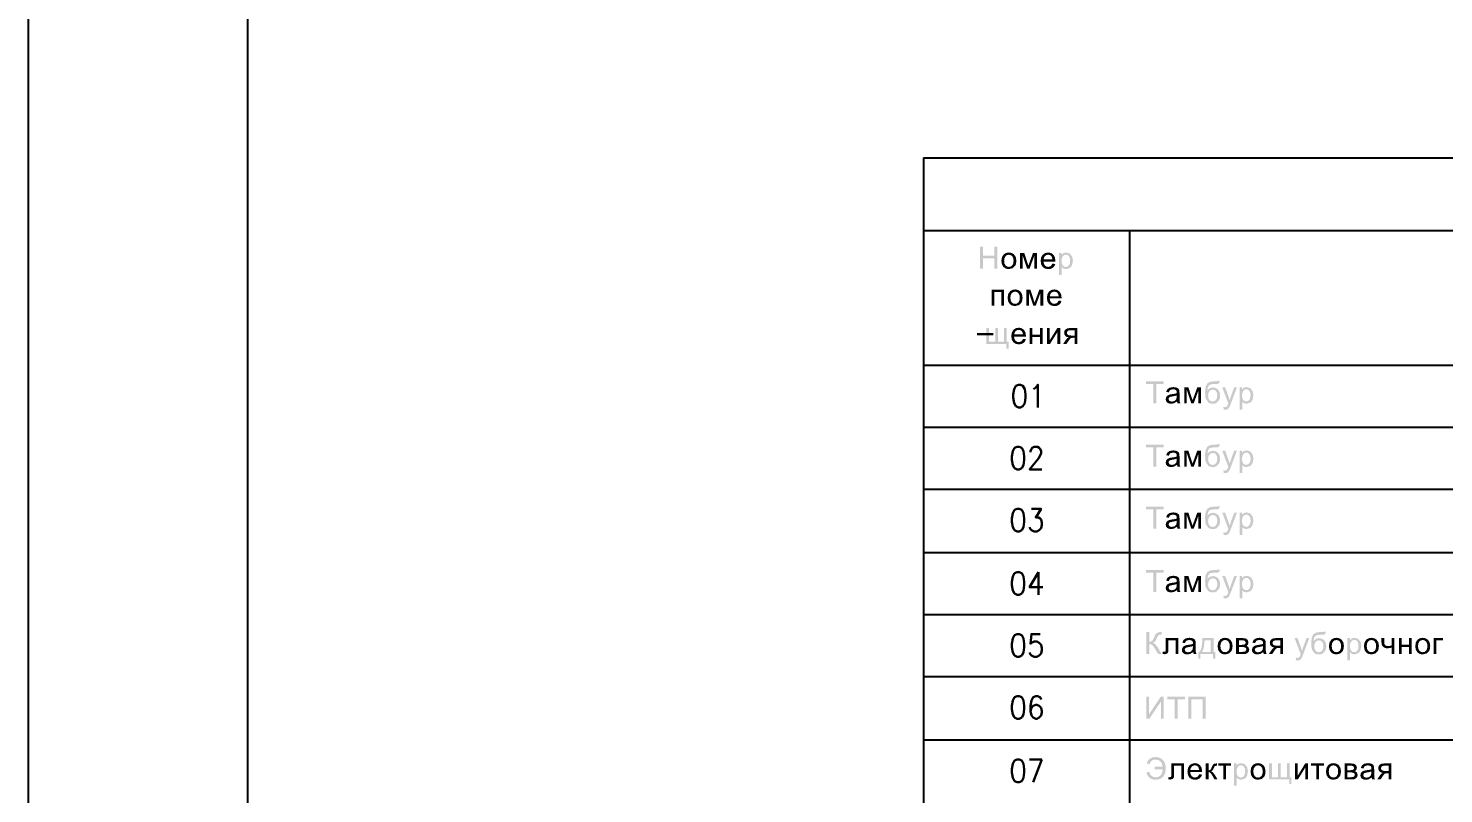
# Model space of a CAD drawing. Header units: millimetres. Extents: x 0 to 420, y 0 to 297.
# Drawn here: x 0.21 to 45.59, y 223.23 to 247.79 of the extents above; entities that cross this region are included whole.
import ezdxf

# ---------------------------------------------------------------- set-up
doc = ezdxf.new("R2010")
doc.units = ezdxf.units.MM
doc.layers.get('0').update_dxf_attribs({"linetype": 'CONTINUOUS'})
doc.styles.get("Standard").update_dxf_attribs({"font": 'STANDARD'})

msp = doc.modelspace()

# ---------------------------------------------------------------- hatches: boundary and pattern name
at = {"true_color": 0x0000fb}
for points in [[(30.728708, 240.072333), (30.728708, 240.779543), (30.821864, 240.779543), (30.821864, 240.489052), (31.189524, 240.489052), (31.189524, 240.779543), (31.283231, 240.779543), (31.283231, 240.072333), (31.189524, 240.072333), (31.189524, 240.405819), (30.821864, 240.405819), (30.821864, 240.072333)], [(32.007357, 240.584412), (32.142405, 240.584412), (32.276902, 240.174859), (32.426281, 240.584412), (32.551407, 240.584412), (32.551407, 240.072333), (32.464315, 240.072333), (32.464315, 240.484642), (32.312731, 240.072333), (32.235009, 240.072333), (32.092244, 240.504486), (32.092244, 240.072333), (32.007357, 240.072333)], [(31.095928, 239.399079), (31.499969, 239.399079), (31.499969, 238.887), (31.413428, 238.887), (31.413428, 239.327421), (31.18302, 239.327421), (31.18302, 238.887), (31.095928, 238.887)], [(32.206636, 239.399079), (32.341683, 239.399079), (32.47618, 238.989526), (32.625559, 239.399079), (32.750685, 239.399079), (32.750685, 238.887), (32.663593, 238.887), (32.663593, 239.299309), (32.512009, 238.887), (32.434287, 238.887), (32.291523, 239.319153), (32.291523, 238.887), (32.206636, 238.887)], [(30.928799, 238.171412), (31.015891, 238.171412), (31.015891, 237.730991), (31.213778, 237.730991), (31.213778, 238.171412), (31.300319, 238.171412), (31.300319, 237.730991), (31.498756, 237.730991), (31.498756, 238.171412), (31.584746, 238.171412), (31.584746, 237.730991), (31.642623, 237.730991), (31.642623, 237.514364), (31.570414, 237.514364), (31.570414, 237.659333), (30.928799, 237.659333)], [(32.318785, 238.171412), (32.405877, 238.171412), (32.405877, 237.958643), (32.646207, 237.958643), (32.646207, 238.171412), (32.733299, 238.171412), (32.733299, 237.659333), (32.646207, 237.659333), (32.646207, 237.886434), (32.405877, 237.886434), (32.405877, 237.659333), (32.318785, 237.659333)], [(32.875514, 238.171412), (32.962606, 238.171412), (32.962606, 237.781152), (33.202936, 238.171412), (33.296643, 238.171412), (33.296643, 237.659333), (33.210102, 237.659333), (33.210102, 238.047389), (32.969221, 237.659333), (32.875514, 237.659333)], [(36.281982, 235.754333), (36.281982, 236.377758), (36.048818, 236.377758), (36.048818, 236.461543), (36.609404, 236.461543), (36.609404, 236.377758), (36.375137, 236.377758), (36.375137, 235.754333)], [(37.271629, 236.266412), (37.406677, 236.266412), (37.541173, 235.856859), (37.690553, 236.266412), (37.815678, 236.266412), (37.815678, 235.754333), (37.728586, 235.754333), (37.728586, 236.166642), (37.577002, 235.754333), (37.499281, 235.754333), (37.356516, 236.186486), (37.356516, 235.754333), (37.271629, 235.754333)], [(38.538076, 235.556998), (38.528706, 235.638578), (38.578315, 235.630861), (38.624066, 235.640783), (38.652729, 235.667241), (38.663547, 235.690255), (38.679739, 235.732285), (38.687456, 235.753231), (38.492877, 236.266412), (38.586583, 236.266412), (38.692968, 235.969859), (38.729899, 235.851347), (38.765728, 235.968205), (38.87542, 236.266412), (38.961961, 236.266412), (38.767382, 235.745514), (38.739339, 235.674338), (38.718324, 235.629207), (38.665407, 235.566369), (38.5943, 235.546525)], [(36.281982, 233.722333), (36.281982, 234.345758), (36.048818, 234.345758), (36.048818, 234.429543), (36.609404, 234.429543), (36.609404, 234.345758), (36.375137, 234.345758), (36.375137, 233.722333)], [(37.271629, 234.234412), (37.406677, 234.234412), (37.541173, 233.824859), (37.690553, 234.234412), (37.815678, 234.234412), (37.815678, 233.722333), (37.728586, 233.722333), (37.728586, 234.134642), (37.577002, 233.722333), (37.499281, 233.722333), (37.356516, 234.154486), (37.356516, 233.722333), (37.271629, 233.722333)], [(38.538076, 233.524998), (38.528706, 233.606578), (38.578315, 233.598861), (38.624066, 233.608783), (38.652729, 233.635241), (38.663547, 233.658255), (38.679739, 233.700285), (38.687456, 233.721231), (38.492877, 234.234412), (38.586583, 234.234412), (38.692968, 233.937859), (38.729899, 233.819347), (38.765728, 233.936205), (38.87542, 234.234412), (38.961961, 234.234412), (38.767382, 233.713514), (38.739339, 233.642338), (38.718324, 233.597207), (38.665407, 233.534369), (38.5943, 233.514525)], [(36.281982, 231.732667), (36.281982, 232.356091), (36.048818, 232.356091), (36.048818, 232.439876), (36.609404, 232.439876), (36.609404, 232.356091), (36.375137, 232.356091), (36.375137, 231.732667)], [(37.271629, 232.244746), (37.406677, 232.244746), (37.541173, 231.835193), (37.690553, 232.244746), (37.815678, 232.244746), (37.815678, 231.732667), (37.728586, 231.732667), (37.728586, 232.144976), (37.577002, 231.732667), (37.499281, 231.732667), (37.356516, 232.164819), (37.356516, 231.732667), (37.271629, 231.732667)], [(38.538076, 231.535332), (38.528706, 231.616911), (38.578315, 231.609194), (38.624066, 231.619116), (38.652729, 231.645575), (38.663547, 231.668588), (38.679739, 231.710618), (38.687456, 231.731564), (38.492877, 232.244746), (38.586583, 232.244746), (38.692968, 231.948192), (38.729899, 231.829681), (38.765728, 231.946538), (38.87542, 232.244746), (38.961961, 232.244746), (38.767382, 231.723847), (38.739339, 231.652672), (38.718324, 231.607541), (38.665407, 231.544702), (38.5943, 231.524859)], [(36.281982, 229.700667), (36.281982, 230.324091), (36.048818, 230.324091), (36.048818, 230.407876), (36.609404, 230.407876), (36.609404, 230.324091), (36.375137, 230.324091), (36.375137, 229.700667)], [(37.271629, 230.212746), (37.406677, 230.212746), (37.541173, 229.803193), (37.690553, 230.212746), (37.815678, 230.212746), (37.815678, 229.700667), (37.728586, 229.700667), (37.728586, 230.112976), (37.577002, 229.700667), (37.499281, 229.700667), (37.356516, 230.132819), (37.356516, 229.700667), (37.271629, 229.700667)], [(38.538076, 229.503332), (38.528706, 229.584911), (38.578315, 229.577194), (38.624066, 229.587116), (38.652729, 229.613575), (38.663547, 229.636588), (38.679739, 229.678618), (38.687456, 229.699564), (38.492877, 230.212746), (38.586583, 230.212746), (38.692968, 229.916192), (38.729899, 229.797681), (38.765728, 229.914538), (38.87542, 230.212746), (38.961961, 230.212746), (38.767382, 229.691847), (38.739339, 229.620672), (38.718324, 229.575541), (38.665407, 229.512702), (38.5943, 229.492859)], [(36.061055, 228.418209), (36.154761, 228.418209), (36.154761, 228.108426), (36.208987, 228.114627), (36.244609, 228.133231), (36.274444, 228.175468), (36.311306, 228.252845), (36.337834, 228.312031), (36.359813, 228.350961), (36.413832, 228.398917), (36.491554, 228.41876), (36.532826, 228.418416), (36.54888, 228.417658), (36.54888, 228.336629), (36.529588, 228.337181), (36.510846, 228.337732), (36.444701, 228.315683), (36.420585, 228.281783), (36.393989, 228.223079), (36.360778, 228.150043), (36.333355, 228.11008), (36.274926, 228.072597), (36.342657, 228.031601), (36.409974, 227.946369), (36.555495, 227.711), (36.439188, 227.711), (36.321228, 227.902823), (36.276029, 227.969796), (36.239097, 228.011964), (36.154761, 228.041729), (36.154761, 227.711), (36.061055, 227.711)], [(36.679397, 228.223079), (37.082886, 228.223079), (37.082886, 227.711), (36.996346, 227.711), (36.996346, 228.151421), (36.766489, 228.151421), (36.766489, 227.896208), (36.764904, 227.821932), (36.760426, 227.778248), (36.728455, 227.728639), (36.65349, 227.707693), (36.583485, 227.711551), (36.583485, 227.78376), (36.621519, 227.78376), (36.660104, 227.789273), (36.675538, 227.806911), (36.678294, 227.832474), (36.679397, 227.885735)], [(40.858126, 227.513665), (40.848755, 227.595245), (40.898364, 227.587528), (40.944115, 227.59745), (40.972779, 227.623908), (40.983596, 227.646921), (40.999788, 227.688951), (41.007505, 227.709898), (40.812926, 228.223079), (40.906633, 228.223079), (41.013017, 227.926525), (41.049949, 227.808014), (41.085778, 227.924872), (41.195469, 228.223079), (41.28201, 228.223079), (41.087431, 227.702181), (41.059388, 227.631005), (41.038373, 227.585874), (40.985456, 227.523036), (40.91435, 227.503192)], [(43.597232, 228.223079), (43.684324, 228.223079), (43.684324, 228.126065), (43.69149, 228.035115), (43.727319, 227.986056), (43.798977, 227.96511), (43.855201, 227.971449), (43.926308, 227.991017), (43.926308, 228.223079), (44.0134, 228.223079), (44.0134, 227.711), (43.926308, 227.711), (43.926308, 227.917706), (43.776929, 227.89235), (43.673851, 227.922115), (43.613218, 227.994325), (43.597232, 228.089134)], [(44.155738, 228.223079), (44.24283, 228.223079), (44.24283, 228.01031), (44.483159, 228.01031), (44.483159, 228.223079), (44.570251, 228.223079), (44.570251, 227.711), (44.483159, 227.711), (44.483159, 227.938101), (44.24283, 227.938101), (44.24283, 227.711), (44.155738, 227.711)], [(45.274336, 228.223079), (45.569236, 228.223079), (45.569236, 228.151421), (45.361428, 228.151421), (45.361428, 227.711), (45.274336, 227.711)], [(36.061055, 226.343876), (36.145942, 226.343876), (36.145942, 225.783841), (36.521871, 226.343876), (36.616128, 226.343876), (36.616128, 225.636667), (36.531241, 225.636667), (36.531241, 226.195048), (36.154761, 225.636667), (36.061055, 225.636667)], [(36.965526, 225.636667), (36.965526, 226.260091), (36.732362, 226.260091), (36.732362, 226.343876), (37.292948, 226.343876), (37.292948, 226.260091), (37.058681, 226.260091), (37.058681, 225.636667)], [(37.403225, 226.343876), (37.959402, 226.343876), (37.959402, 225.636667), (37.865144, 225.636667), (37.865144, 226.260091), (37.496932, 226.260091), (37.496932, 225.636667), (37.403225, 225.636667)], [(36.32222, 224.09613), (36.32222, 224.012345), (36.58515, 224.012345), (36.56572, 223.905754), (36.519004, 223.824381), (36.449482, 223.773049), (36.36301, 223.75603), (36.286529, 223.767201), (36.225758, 223.800748), (36.180696, 223.856722), (36.151344, 223.935175), (36.061496, 223.911473), (36.102845, 223.808826), (36.165744, 223.735635), (36.250244, 223.691797), (36.356396, 223.677207), (36.502261, 223.704078), (36.605545, 223.784694), (36.665352, 223.904927), (36.682164, 224.050379), (36.673069, 224.142432), (36.645784, 224.226217), (36.599551, 224.29884), (36.533887, 224.357406), (36.451549, 224.395854), (36.354742, 224.408669), (36.253387, 224.395027), (36.170636, 224.354099), (36.108487, 224.288849), (36.070315, 224.202515), (36.162368, 224.178261), (36.189257, 224.243055), (36.230305, 224.2894), (36.285616, 224.317245), (36.355293, 224.326538), (36.447002, 224.310897), (36.516799, 224.264251), (36.561861, 224.190939), (36.581292, 224.09613)], [(36.859031, 224.201412), (37.262521, 224.201412), (37.262521, 223.689333), (37.17598, 223.689333), (37.17598, 224.129754), (36.946123, 224.129754), (36.946123, 223.874542), (36.944538, 223.800265), (36.94006, 223.756582), (36.908089, 223.706972), (36.833124, 223.686026), (36.76312, 223.689885), (36.76312, 223.762094), (36.801154, 223.762094), (36.839739, 223.767606), (36.855173, 223.785245), (36.857929, 223.810807), (36.859031, 223.864069)], [(37.965931, 224.201412), (38.053023, 224.201412), (38.053023, 223.980375), (38.110901, 223.995809), (38.131296, 224.026884), (38.159959, 224.088964), (38.182697, 224.139056), (38.2013, 224.168891), (38.23768, 224.194798), (38.304929, 224.201412), (38.322016, 224.201412), (38.322016, 224.129754), (38.297763, 224.130306), (38.254217, 224.119832), (38.241057, 224.098748), (38.223349, 224.056994), (38.186969, 223.987541), (38.136257, 223.952263), (38.191792, 223.918777), (38.2465, 223.848083), (38.341309, 223.689333), (38.245949, 223.689333), (38.153344, 223.848083), (38.103184, 223.910922), (38.053023, 223.926356), (38.053023, 223.689333), (37.965931, 223.689333)], [(38.361819, 224.201412), (38.777986, 224.201412), (38.777986, 224.129754), (38.613173, 224.129754), (38.613173, 223.689333), (38.527183, 223.689333), (38.527183, 224.129754), (38.361819, 224.129754)], [(39.996446, 224.201412), (40.083538, 224.201412), (40.083538, 223.760991), (40.281424, 223.760991), (40.281424, 224.201412), (40.367965, 224.201412), (40.367965, 223.760991), (40.566402, 223.760991), (40.566402, 224.201412), (40.652392, 224.201412), (40.652392, 223.760991), (40.71027, 223.760991), (40.71027, 223.544364), (40.63806, 223.544364), (40.63806, 223.689333), (39.996446, 223.689333)], [(40.824562, 224.201412), (40.911654, 224.201412), (40.911654, 223.811152), (41.151984, 224.201412), (41.24569, 224.201412), (41.24569, 223.689333), (41.15915, 223.689333), (41.15915, 224.077389), (40.918269, 223.689333), (40.824562, 223.689333)], [(41.342056, 224.201412), (41.758223, 224.201412), (41.758223, 224.129754), (41.59341, 224.129754), (41.59341, 223.689333), (41.50742, 223.689333), (41.50742, 224.129754), (41.342056, 224.129754)]]:
    msp.add_hatch(color=0, dxfattribs=at).paths.add_polyline_path(points, flags=0)
h = msp.add_hatch(color=0, dxfattribs=at)
h.paths.add_polyline_path([(31.411312, 240.328648), (31.430881, 240.452327), (31.490136, 240.539213), (31.563379, 240.581656), (31.651091, 240.595988), (31.747071, 240.578625), (31.823621, 240.526535), (31.873989, 240.444197), (31.89087, 240.335814), (31.883428, 240.247069), (31.861104, 240.17982), (31.775115, 240.092177), (31.651091, 240.060758), (31.553939, 240.077845), (31.477458, 240.12966), (31.427849, 240.213651)], flags=0)
h.paths.add_polyline_path([(31.500058, 240.328648), (31.510807, 240.242177), (31.543053, 240.180923), (31.591491, 240.144474), (31.651091, 240.132416), (31.710209, 240.144543), (31.758578, 240.181474), (31.790824, 240.243417), (31.801573, 240.331405), (31.790824, 240.4145), (31.758578, 240.475272), (31.710209, 240.511996), (31.651091, 240.52433), (31.591491, 240.511996), (31.543053, 240.475272), (31.510807, 240.414156)], flags=0)
h = msp.add_hatch(color=0, dxfattribs=at)
h.paths.add_polyline_path([(33.049755, 240.237147), (33.139603, 240.226122), (33.109286, 240.156325), (33.060779, 240.104304), (32.995323, 240.071575), (32.914156, 240.060758), (32.813559, 240.077845), (32.736114, 240.12966), (32.68678, 240.212893), (32.670519, 240.324239), (32.687055, 240.438754), (32.736665, 240.52433), (32.813077, 240.577936), (32.909746, 240.595988), (33.002833, 240.578349), (33.077316, 240.525984), (33.125961, 240.442061), (33.142359, 240.3292), (33.141808, 240.306049), (32.759816, 240.306049), (32.774285, 240.231635), (32.807772, 240.177064), (32.855865, 240.143578), (32.914707, 240.132416), (32.996287, 240.15722)], flags=0)
h.paths.add_polyline_path([(32.764777, 240.377707), (33.050858, 240.377707), (33.018336, 240.47472), (32.970311, 240.512203), (32.910298, 240.524881), (32.855383, 240.514684), (32.809976, 240.484642), (32.778075, 240.437996)], flags=0)
h = msp.add_hatch(color=0, dxfattribs=at)
h.paths.add_polyline_path([(33.260501, 239.876101), (33.260501, 240.584412), (33.339876, 240.584412), (33.339876, 240.518266), (33.402714, 240.576144), (33.488152, 240.595988), (33.603908, 240.562364), (33.679424, 240.467003), (33.705331, 240.332507), (33.677219, 240.190845), (33.642562, 240.135172), (33.595088, 240.094382), (33.482089, 240.060758), (33.403816, 240.078948), (33.347593, 240.12525), (33.347593, 239.876101)], flags=0)
h.paths.add_polyline_path([(33.339324, 240.325341), (33.349246, 240.239283), (33.379012, 240.179269), (33.423178, 240.14406), (33.476026, 240.132416), (33.529769, 240.144474), (33.575244, 240.180923), (33.60625, 240.243348), (33.616586, 240.333058), (33.606388, 240.41829), (33.576347, 240.47913), (33.532043, 240.515855), (33.479884, 240.528188), (33.427725, 240.515097), (33.381768, 240.476374), (33.349797, 240.41264)], flags=0)
h = msp.add_hatch(color=0, dxfattribs=at)
h.paths.add_polyline_path([(31.610591, 239.143315), (31.630159, 239.266994), (31.689414, 239.353879), (31.762657, 239.396323), (31.850369, 239.410655), (31.94635, 239.393291), (32.0229, 239.341201), (32.073267, 239.258864), (32.090148, 239.150481), (32.082707, 239.061735), (32.060382, 238.994487), (31.974393, 238.906844), (31.850369, 238.875424), (31.753218, 238.892512), (31.676736, 238.944326), (31.627127, 239.028318)], flags=0)
h.paths.add_polyline_path([(31.699336, 239.143315), (31.710085, 239.056843), (31.742331, 238.995589), (31.790769, 238.95914), (31.850369, 238.947082), (31.909487, 238.959209), (31.957856, 238.996141), (31.990102, 239.058083), (32.000851, 239.146071), (31.990102, 239.229167), (31.957856, 239.289938), (31.909487, 239.326663), (31.850369, 239.338997), (31.790769, 239.326663), (31.742331, 239.289938), (31.710085, 239.228822)], flags=0)
h = msp.add_hatch(color=0, dxfattribs=at)
h.paths.add_polyline_path([(33.249033, 239.051813), (33.338881, 239.040789), (33.308565, 238.970991), (33.260058, 238.91897), (33.194601, 238.886242), (33.113434, 238.875424), (33.012838, 238.892512), (32.935392, 238.944326), (32.886058, 239.02756), (32.869797, 239.138905), (32.886334, 239.25342), (32.935943, 239.338997), (33.012355, 239.392602), (33.109025, 239.410655), (33.202111, 239.393016), (33.276594, 239.34065), (33.325239, 239.256728), (33.341638, 239.143866), (33.341086, 239.120715), (32.959094, 239.120715), (32.973564, 239.046301), (33.00705, 238.991731), (33.055143, 238.958245), (33.113986, 238.947082), (33.195565, 238.971887)], flags=0)
h.paths.add_polyline_path([(32.964055, 239.192373), (33.250136, 239.192373), (33.217614, 239.289387), (33.169589, 239.32687), (33.109576, 239.339548), (33.054661, 239.32935), (33.009255, 239.299309), (32.977353, 239.252662)], flags=0)
h = msp.add_hatch(color=0, dxfattribs=at)
h.paths.add_polyline_path([(32.107489, 237.824147), (32.197337, 237.813122), (32.16702, 237.743325), (32.118513, 237.691304), (32.053056, 237.658575), (31.97189, 237.647758), (31.871293, 237.664845), (31.793847, 237.71666), (31.744513, 237.799893), (31.728252, 237.911239), (31.744789, 238.025754), (31.794398, 238.11133), (31.870811, 238.164936), (31.96748, 238.182988), (32.060566, 238.165349), (32.135049, 238.112984), (32.183694, 238.029061), (32.200093, 237.9162), (32.199542, 237.893049), (31.817549, 237.893049), (31.832019, 237.818635), (31.865505, 237.764064), (31.913599, 237.730578), (31.972441, 237.719416), (32.054021, 237.74422)], flags=0)
h.paths.add_polyline_path([(31.82251, 237.964707), (32.108591, 237.964707), (32.076069, 238.06172), (32.028045, 238.099203), (31.968031, 238.111881), (31.913116, 238.101684), (31.86771, 238.071642), (31.835808, 238.024996)], flags=0)
h = msp.add_hatch(color=0, dxfattribs=at)
h.paths.add_polyline_path([(33.843351, 238.171412), (33.843351, 237.659333), (33.75681, 237.659333), (33.75681, 237.858873), (33.706649, 237.858873), (33.638299, 237.846747), (33.610945, 237.822011), (33.573255, 237.77123), (33.497187, 237.659333), (33.3897, 237.659333), (33.483407, 237.797137), (33.526126, 237.846609), (33.568845, 237.868795), (33.504009, 237.887054), (33.458602, 237.922263), (33.431593, 237.968841), (33.422773, 238.022033), (33.434418, 238.082253), (33.469627, 238.130071), (33.526953, 238.161077), (33.605777, 238.171412)], flags=0)
h.paths.add_polyline_path([(33.75681, 238.099754), (33.633338, 238.099754), (33.569328, 238.093622), (33.533016, 238.075501), (33.510968, 238.019277), (33.519236, 237.979452), (33.544041, 237.952029), (33.589654, 237.935906), (33.660898, 237.930531), (33.75681, 237.930531)], flags=0)
h = msp.add_hatch(color=0, dxfattribs=at)
h.paths.add_polyline_path([(38.338831, 236.478079), (38.41545, 236.477528), (38.392299, 236.405319), (38.3471, 236.379411), (38.306034, 236.375208), (38.23851, 236.373899), (38.148042, 236.368594), (38.091887, 236.352953), (38.035663, 236.286256), (38.01637, 236.169398), (38.092989, 236.242159), (38.192208, 236.266412), (38.284399, 236.249049), (38.359226, 236.196959), (38.408836, 236.115517), (38.425372, 236.010097), (38.416828, 235.928242), (38.391748, 235.862923), (38.312924, 235.774177), (38.258767, 235.750613), (38.188901, 235.742758), (38.107459, 235.753093), (38.046687, 235.784099), (37.969517, 235.891035), (37.949191, 235.9804), (37.942508, 236.118135), (37.959526, 236.287703), (38.010858, 236.391538), (38.098088, 236.444386), (38.222525, 236.462094), (38.291978, 236.462645), (38.323397, 236.46485)], flags=0)
h.paths.add_polyline_path([(38.334422, 236.012302), (38.324913, 236.084925), (38.296388, 236.143491), (38.250844, 236.181939), (38.190003, 236.194754), (38.125856, 236.181181), (38.078658, 236.140735), (38.049168, 236.077414), (38.039521, 235.996317), (38.05027, 235.917424), (38.082516, 235.859615), (38.130817, 235.824407), (38.189452, 235.812762), (38.247812, 235.826405), (38.294183, 235.867332), (38.324224, 235.930929)], flags=0)
h = msp.add_hatch(color=0, dxfattribs=at)
h.paths.add_polyline_path([(37.042142, 235.817723), (36.948987, 235.759294), (36.853075, 235.742758), (36.778386, 235.753093), (36.72354, 235.784099), (36.689571, 235.830952), (36.67834, 235.889381), (36.695428, 235.957732), (36.740076, 236.007892), (36.802915, 236.036556), (36.880085, 236.049785), (36.970898, 236.063014), (37.034425, 236.07955), (37.034976, 236.10215), (37.028844, 236.147281), (37.010723, 236.177115), (36.968968, 236.198957), (36.911504, 236.20633), (36.821105, 236.184832), (36.77811, 236.108765), (36.693223, 236.12034), (36.731257, 236.208535), (36.807876, 236.259798), (36.924182, 236.277988), (37.030567, 236.262554), (37.0912, 236.223418), (37.11821, 236.164989), (37.12262, 236.084511), (37.12262, 235.968756), (37.123929, 235.87002), (37.128132, 235.815518), (37.15018, 235.754333), (37.05923, 235.754333)], flags=0)
h.paths.add_polyline_path([(37.034425, 236.0112), (36.975376, 235.993285), (36.892763, 235.978678), (36.817246, 235.961039), (36.783071, 235.932927), (36.770944, 235.891586), (36.796851, 235.833708), (36.874022, 235.810557), (36.963318, 235.832606), (37.020645, 235.892688), (37.034425, 235.97978)], flags=0)
h = msp.add_hatch(color=0, dxfattribs=at)
h.paths.add_polyline_path([(39.046717, 235.558101), (39.046717, 236.266412), (39.126092, 236.266412), (39.126092, 236.200266), (39.188931, 236.258144), (39.274369, 236.277988), (39.390124, 236.244364), (39.465641, 236.149003), (39.491548, 236.014507), (39.463436, 235.872845), (39.428778, 235.817172), (39.381305, 235.776382), (39.268306, 235.742758), (39.190033, 235.760948), (39.133809, 235.80725), (39.133809, 235.558101)], flags=0)
h.paths.add_polyline_path([(39.125541, 236.007341), (39.135463, 235.921283), (39.165229, 235.861269), (39.209395, 235.82606), (39.262243, 235.814416), (39.315986, 235.826474), (39.361461, 235.862923), (39.392467, 235.925348), (39.402802, 236.015058), (39.392605, 236.10029), (39.362564, 236.16113), (39.31826, 236.197855), (39.266101, 236.210188), (39.213942, 236.197097), (39.167985, 236.158374), (39.136014, 236.09464)], flags=0)
h = msp.add_hatch(color=0, dxfattribs=at)
h.paths.add_polyline_path([(37.042142, 233.785723), (36.948987, 233.727294), (36.853075, 233.710758), (36.778386, 233.721093), (36.72354, 233.752099), (36.689571, 233.798952), (36.67834, 233.857381), (36.695428, 233.925732), (36.740076, 233.975892), (36.802915, 234.004556), (36.880085, 234.017785), (36.970898, 234.031014), (37.034425, 234.04755), (37.034976, 234.07015), (37.028844, 234.115281), (37.010723, 234.145115), (36.968968, 234.166957), (36.911504, 234.17433), (36.821105, 234.152832), (36.77811, 234.076765), (36.693223, 234.08834), (36.731257, 234.176535), (36.807876, 234.227798), (36.924182, 234.245988), (37.030567, 234.230554), (37.0912, 234.191418), (37.11821, 234.132989), (37.12262, 234.052511), (37.12262, 233.936756), (37.123929, 233.83802), (37.128132, 233.783518), (37.15018, 233.722333), (37.05923, 233.722333)], flags=0)
h.paths.add_polyline_path([(37.034425, 233.9792), (36.975376, 233.961285), (36.892763, 233.946678), (36.817246, 233.929039), (36.783071, 233.900927), (36.770944, 233.859586), (36.796851, 233.801708), (36.874022, 233.778557), (36.963318, 233.800606), (37.020645, 233.860688), (37.034425, 233.94778)], flags=0)
h = msp.add_hatch(color=0, dxfattribs=at)
h.paths.add_polyline_path([(38.338831, 234.446079), (38.41545, 234.445528), (38.392299, 234.373319), (38.3471, 234.347411), (38.306034, 234.343208), (38.23851, 234.341899), (38.148042, 234.336594), (38.091887, 234.320953), (38.035663, 234.254256), (38.01637, 234.137398), (38.092989, 234.210159), (38.192208, 234.234412), (38.284399, 234.217049), (38.359226, 234.164959), (38.408836, 234.083517), (38.425372, 233.978097), (38.416828, 233.896242), (38.391748, 233.830923), (38.312924, 233.742177), (38.258767, 233.718613), (38.188901, 233.710758), (38.107459, 233.721093), (38.046687, 233.752099), (37.969517, 233.859035), (37.949191, 233.9484), (37.942508, 234.086135), (37.959526, 234.255703), (38.010858, 234.359538), (38.098088, 234.412386), (38.222525, 234.430094), (38.291978, 234.430645), (38.323397, 234.43285)], flags=0)
h.paths.add_polyline_path([(38.334422, 233.980302), (38.324913, 234.052925), (38.296388, 234.111491), (38.250844, 234.149939), (38.190003, 234.162754), (38.125856, 234.149181), (38.078658, 234.108735), (38.049168, 234.045414), (38.039521, 233.964317), (38.05027, 233.885424), (38.082516, 233.827615), (38.130817, 233.792407), (38.189452, 233.780762), (38.247812, 233.794405), (38.294183, 233.835332), (38.324224, 233.898929)], flags=0)
h = msp.add_hatch(color=0, dxfattribs=at)
h.paths.add_polyline_path([(39.046717, 233.526101), (39.046717, 234.234412), (39.126092, 234.234412), (39.126092, 234.168266), (39.188931, 234.226144), (39.274369, 234.245988), (39.390124, 234.212364), (39.465641, 234.117003), (39.491548, 233.982507), (39.463436, 233.840845), (39.428778, 233.785172), (39.381305, 233.744382), (39.268306, 233.710758), (39.190033, 233.728948), (39.133809, 233.77525), (39.133809, 233.526101)], flags=0)
h.paths.add_polyline_path([(39.125541, 233.975341), (39.135463, 233.889283), (39.165229, 233.829269), (39.209395, 233.79406), (39.262243, 233.782416), (39.315986, 233.794474), (39.361461, 233.830923), (39.392467, 233.893348), (39.402802, 233.983058), (39.392605, 234.06829), (39.362564, 234.12913), (39.31826, 234.165855), (39.266101, 234.178188), (39.213942, 234.165097), (39.167985, 234.126374), (39.136014, 234.06264)], flags=0)
h = msp.add_hatch(color=0, dxfattribs=at)
h.paths.add_polyline_path([(38.338831, 232.456412), (38.41545, 232.455861), (38.392299, 232.383652), (38.3471, 232.357745), (38.306034, 232.353542), (38.23851, 232.352233), (38.148042, 232.346927), (38.091887, 232.331286), (38.035663, 232.264589), (38.01637, 232.147732), (38.092989, 232.220492), (38.192208, 232.244746), (38.284399, 232.227382), (38.359226, 232.175293), (38.408836, 232.09385), (38.425372, 231.988431), (38.416828, 231.906575), (38.391748, 231.841256), (38.312924, 231.75251), (38.258767, 231.728946), (38.188901, 231.721091), (38.107459, 231.731426), (38.046687, 231.762432), (37.969517, 231.869368), (37.949191, 231.958734), (37.942508, 232.096469), (37.959526, 232.266036), (38.010858, 232.369872), (38.098088, 232.422719), (38.222525, 232.440427), (38.291978, 232.440978), (38.323397, 232.443183)], flags=0)
h.paths.add_polyline_path([(38.334422, 231.990635), (38.324913, 232.063258), (38.296388, 232.121825), (38.250844, 232.160272), (38.190003, 232.173088), (38.125856, 232.159514), (38.078658, 232.119069), (38.049168, 232.055748), (38.039521, 231.97465), (38.05027, 231.895757), (38.082516, 231.837949), (38.130817, 231.80274), (38.189452, 231.791095), (38.247812, 231.804738), (38.294183, 231.845666), (38.324224, 231.909262)], flags=0)
h = msp.add_hatch(color=0, dxfattribs=at)
h.paths.add_polyline_path([(37.042142, 231.796056), (36.948987, 231.737628), (36.853075, 231.721091), (36.778386, 231.731426), (36.72354, 231.762432), (36.689571, 231.809286), (36.67834, 231.867714), (36.695428, 231.936065), (36.740076, 231.986226), (36.802915, 232.014889), (36.880085, 232.028118), (36.970898, 232.041347), (37.034425, 232.057884), (37.034976, 232.080484), (37.028844, 232.125614), (37.010723, 232.155449), (36.968968, 232.177291), (36.911504, 232.184663), (36.821105, 232.163166), (36.77811, 232.087098), (36.693223, 232.098674), (36.731257, 232.186868), (36.807876, 232.238131), (36.924182, 232.256321), (37.030567, 232.240887), (37.0912, 232.201751), (37.11821, 232.143322), (37.12262, 232.062845), (37.12262, 231.947089), (37.123929, 231.848353), (37.128132, 231.793852), (37.15018, 231.732667), (37.05923, 231.732667)], flags=0)
h.paths.add_polyline_path([(37.034425, 231.989533), (36.975376, 231.971618), (36.892763, 231.957011), (36.817246, 231.939372), (36.783071, 231.91126), (36.770944, 231.869919), (36.796851, 231.812042), (36.874022, 231.788891), (36.963318, 231.810939), (37.020645, 231.871022), (37.034425, 231.958114)], flags=0)
h = msp.add_hatch(color=0, dxfattribs=at)
h.paths.add_polyline_path([(39.046717, 231.536434), (39.046717, 232.244746), (39.126092, 232.244746), (39.126092, 232.1786), (39.188931, 232.236477), (39.274369, 232.256321), (39.390124, 232.222697), (39.465641, 232.127337), (39.491548, 231.99284), (39.463436, 231.851178), (39.428778, 231.795505), (39.381305, 231.754715), (39.268306, 231.721091), (39.190033, 231.739281), (39.133809, 231.785583), (39.133809, 231.536434)], flags=0)
h.paths.add_polyline_path([(39.125541, 231.985674), (39.135463, 231.899616), (39.165229, 231.839602), (39.209395, 231.804394), (39.262243, 231.792749), (39.315986, 231.804807), (39.361461, 231.841256), (39.392467, 231.903681), (39.402802, 231.993391), (39.392605, 232.078623), (39.362564, 232.139464), (39.31826, 232.176188), (39.266101, 232.188522), (39.213942, 232.17543), (39.167985, 232.136707), (39.136014, 232.072973)], flags=0)
h = msp.add_hatch(color=0, dxfattribs=at)
h.paths.add_polyline_path([(37.042142, 229.764056), (36.948987, 229.705628), (36.853075, 229.689091), (36.778386, 229.699426), (36.72354, 229.730432), (36.689571, 229.777286), (36.67834, 229.835714), (36.695428, 229.904065), (36.740076, 229.954226), (36.802915, 229.982889), (36.880085, 229.996118), (36.970898, 230.009347), (37.034425, 230.025884), (37.034976, 230.048484), (37.028844, 230.093614), (37.010723, 230.123449), (36.968968, 230.145291), (36.911504, 230.152663), (36.821105, 230.131166), (36.77811, 230.055098), (36.693223, 230.066674), (36.731257, 230.154868), (36.807876, 230.206131), (36.924182, 230.224321), (37.030567, 230.208887), (37.0912, 230.169751), (37.11821, 230.111322), (37.12262, 230.030845), (37.12262, 229.915089), (37.123929, 229.816353), (37.128132, 229.761852), (37.15018, 229.700667), (37.05923, 229.700667)], flags=0)
h.paths.add_polyline_path([(37.034425, 229.957533), (36.975376, 229.939618), (36.892763, 229.925011), (36.817246, 229.907372), (36.783071, 229.87926), (36.770944, 229.837919), (36.796851, 229.780042), (36.874022, 229.756891), (36.963318, 229.778939), (37.020645, 229.839022), (37.034425, 229.926114)], flags=0)
h = msp.add_hatch(color=0, dxfattribs=at)
h.paths.add_polyline_path([(38.338831, 230.424412), (38.41545, 230.423861), (38.392299, 230.351652), (38.3471, 230.325745), (38.306034, 230.321542), (38.23851, 230.320233), (38.148042, 230.314927), (38.091887, 230.299286), (38.035663, 230.232589), (38.01637, 230.115732), (38.092989, 230.188492), (38.192208, 230.212746), (38.284399, 230.195382), (38.359226, 230.143293), (38.408836, 230.06185), (38.425372, 229.956431), (38.416828, 229.874575), (38.391748, 229.809256), (38.312924, 229.72051), (38.258767, 229.696946), (38.188901, 229.689091), (38.107459, 229.699426), (38.046687, 229.730432), (37.969517, 229.837368), (37.949191, 229.926734), (37.942508, 230.064469), (37.959526, 230.234036), (38.010858, 230.337872), (38.098088, 230.390719), (38.222525, 230.408427), (38.291978, 230.408978), (38.323397, 230.411183)], flags=0)
h.paths.add_polyline_path([(38.334422, 229.958635), (38.324913, 230.031258), (38.296388, 230.089825), (38.250844, 230.128272), (38.190003, 230.141088), (38.125856, 230.127514), (38.078658, 230.087069), (38.049168, 230.023748), (38.039521, 229.94265), (38.05027, 229.863757), (38.082516, 229.805949), (38.130817, 229.77074), (38.189452, 229.759095), (38.247812, 229.772738), (38.294183, 229.813666), (38.324224, 229.877262)], flags=0)
h = msp.add_hatch(color=0, dxfattribs=at)
h.paths.add_polyline_path([(39.046717, 229.504434), (39.046717, 230.212746), (39.126092, 230.212746), (39.126092, 230.1466), (39.188931, 230.204477), (39.274369, 230.224321), (39.390124, 230.190697), (39.465641, 230.095337), (39.491548, 229.96084), (39.463436, 229.819178), (39.428778, 229.763505), (39.381305, 229.722715), (39.268306, 229.689091), (39.190033, 229.707281), (39.133809, 229.753583), (39.133809, 229.504434)], flags=0)
h.paths.add_polyline_path([(39.125541, 229.953674), (39.135463, 229.867616), (39.165229, 229.807602), (39.209395, 229.772394), (39.262243, 229.760749), (39.315986, 229.772807), (39.361461, 229.809256), (39.392467, 229.871681), (39.402802, 229.961391), (39.392605, 230.046623), (39.362564, 230.107464), (39.31826, 230.144188), (39.266101, 230.156522), (39.213942, 230.14343), (39.167985, 230.104707), (39.136014, 230.040973)], flags=0)
h = msp.add_hatch(color=0, dxfattribs=at)
h.paths.add_polyline_path([(41.742145, 228.434746), (41.818763, 228.434194), (41.795612, 228.361985), (41.750413, 228.336078), (41.709347, 228.331875), (41.641823, 228.330566), (41.551355, 228.325261), (41.4952, 228.30962), (41.438976, 228.242923), (41.419684, 228.126065), (41.496303, 228.198826), (41.595521, 228.223079), (41.687712, 228.205716), (41.762539, 228.153626), (41.812149, 228.072184), (41.828685, 227.966764), (41.820141, 227.884908), (41.795061, 227.819589), (41.716237, 227.730844), (41.66208, 227.707279), (41.592214, 227.699424), (41.510772, 227.70976), (41.45, 227.740766), (41.37283, 227.847701), (41.352504, 227.937067), (41.345821, 228.074802), (41.36284, 228.24437), (41.414171, 228.348205), (41.501401, 228.401053), (41.625838, 228.41876), (41.695291, 228.419312), (41.72671, 228.421516)], flags=0)
h.paths.add_polyline_path([(41.737735, 227.968969), (41.728226, 228.041591), (41.699701, 228.100158), (41.654157, 228.138605), (41.593316, 228.151421), (41.529169, 228.137847), (41.481971, 228.097402), (41.452481, 228.034081), (41.442835, 227.952984), (41.453583, 227.874091), (41.485829, 227.816282), (41.53413, 227.781073), (41.592765, 227.769429), (41.651125, 227.783071), (41.697496, 227.823999), (41.727537, 227.887596)], flags=0)
h = msp.add_hatch(color=0, dxfattribs=at)
h.paths.add_polyline_path([(37.560118, 227.77439), (37.466962, 227.715961), (37.371051, 227.699424), (37.296361, 227.70976), (37.241515, 227.740766), (37.207547, 227.787619), (37.196316, 227.846048), (37.213403, 227.914398), (37.258052, 227.964559), (37.32089, 227.993222), (37.39806, 228.006451), (37.488873, 228.019681), (37.552401, 228.036217), (37.552952, 228.058817), (37.54682, 228.103948), (37.528698, 228.133782), (37.486944, 228.155624), (37.42948, 228.162997), (37.33908, 228.141499), (37.296085, 228.065431), (37.211198, 228.077007), (37.249232, 228.165201), (37.325851, 228.216464), (37.442158, 228.234655), (37.548542, 228.21922), (37.609176, 228.180084), (37.636185, 228.121655), (37.640595, 228.041178), (37.640595, 227.925423), (37.641904, 227.826686), (37.646107, 227.772185), (37.668156, 227.711), (37.577205, 227.711)], flags=0)
h.paths.add_polyline_path([(37.552401, 227.967866), (37.493352, 227.949952), (37.410738, 227.935345), (37.335222, 227.917706), (37.301046, 227.889594), (37.28892, 227.848253), (37.314827, 227.790375), (37.391997, 227.767224), (37.481294, 227.789273), (37.53862, 227.849355), (37.552401, 227.936447)], flags=0)
h = msp.add_hatch(color=0, dxfattribs=at)
h.paths.add_polyline_path([(37.855199, 228.223079), (38.212386, 228.223079), (38.212386, 227.782658), (38.268059, 227.782658), (38.268059, 227.56603), (38.196401, 227.56603), (38.196401, 227.711), (37.793463, 227.711), (37.793463, 227.56603), (37.721805, 227.56603), (37.721805, 227.782658), (37.767556, 227.782658), (37.80714, 227.856667), (37.834942, 227.954706), (37.850961, 228.076826)], flags=0)
h.paths.add_polyline_path([(37.927959, 228.151421), (37.903637, 227.93438), (37.850789, 227.782658), (38.125846, 227.782658), (38.125846, 228.151421)], flags=0)
h = msp.add_hatch(color=0, dxfattribs=at)
h.paths.add_polyline_path([(38.343454, 227.967315), (38.363022, 228.090994), (38.422278, 228.177879), (38.495521, 228.220323), (38.583233, 228.234655), (38.679213, 228.217291), (38.755763, 228.165201), (38.806131, 228.082864), (38.823012, 227.974481), (38.81557, 227.885735), (38.793246, 227.818487), (38.707256, 227.730844), (38.583233, 227.699424), (38.486081, 227.716512), (38.4096, 227.768326), (38.359991, 227.852318)], flags=0)
h.paths.add_polyline_path([(38.4322, 227.967315), (38.442949, 227.880843), (38.475195, 227.819589), (38.523633, 227.78314), (38.583233, 227.771082), (38.642351, 227.783209), (38.69072, 227.820141), (38.722966, 227.882083), (38.733715, 227.970071), (38.722966, 228.053167), (38.69072, 228.113938), (38.642351, 228.150663), (38.583233, 228.162997), (38.523633, 228.150663), (38.475195, 228.113938), (38.442949, 228.052822)], flags=0)
h = msp.add_hatch(color=0, dxfattribs=at)
h.paths.add_polyline_path([(38.937294, 228.223079), (39.137386, 228.223079), (39.201533, 228.21991), (39.247077, 228.210952), (39.308813, 228.165753), (39.334721, 228.08748), (39.319287, 228.022988), (39.274087, 227.977788), (39.333618, 227.932589), (39.357872, 227.854316), (39.342231, 227.790788), (39.305506, 227.746278), (39.247629, 227.719751), (39.168254, 227.711), (38.937294, 227.711)], flags=0)
h.paths.add_polyline_path([(39.024386, 228.007554), (39.116991, 228.007554), (39.192507, 228.013066), (39.22999, 228.036768), (39.246526, 228.079212), (39.217863, 228.135436), (39.178933, 228.147356), (39.119747, 228.151421), (39.024386, 228.151421)], flags=0)
h.paths.add_polyline_path([(39.024386, 227.782658), (39.138488, 227.782658), (39.200569, 227.786861), (39.239912, 227.799746), (39.268575, 227.858726), (39.25259, 227.903925), (39.211248, 227.930935), (39.129117, 227.936447), (39.024386, 227.936447)], flags=0)
h = msp.add_hatch(color=0, dxfattribs=at)
h.paths.add_polyline_path([(39.80741, 227.77439), (39.714255, 227.715961), (39.618343, 227.699424), (39.543654, 227.70976), (39.488808, 227.740766), (39.454839, 227.787619), (39.443608, 227.846048), (39.460696, 227.914398), (39.505344, 227.964559), (39.568183, 227.993222), (39.645353, 228.006451), (39.736165, 228.019681), (39.799693, 228.036217), (39.800244, 228.058817), (39.794112, 228.103948), (39.775991, 228.133782), (39.734236, 228.155624), (39.676772, 228.162997), (39.586373, 228.141499), (39.543378, 228.065431), (39.458491, 228.077007), (39.496525, 228.165201), (39.573144, 228.216464), (39.68945, 228.234655), (39.795834, 228.21922), (39.856468, 228.180084), (39.883478, 228.121655), (39.887887, 228.041178), (39.887887, 227.925423), (39.889197, 227.826686), (39.8934, 227.772185), (39.915448, 227.711), (39.824498, 227.711)], flags=0)
h.paths.add_polyline_path([(39.799693, 227.967866), (39.740644, 227.949952), (39.658031, 227.935345), (39.582514, 227.917706), (39.548339, 227.889594), (39.536212, 227.848253), (39.562119, 227.790375), (39.639289, 227.767224), (39.728586, 227.789273), (39.785913, 227.849355), (39.799693, 227.936447)], flags=0)
h = msp.add_hatch(color=0, dxfattribs=at)
h.paths.add_polyline_path([(40.43763, 228.223079), (40.43763, 227.711), (40.351089, 227.711), (40.351089, 227.91054), (40.300929, 227.91054), (40.232578, 227.898413), (40.205224, 227.873677), (40.167535, 227.822897), (40.091467, 227.711), (39.98398, 227.711), (40.077687, 227.848804), (40.120406, 227.898275), (40.163125, 227.920462), (40.098288, 227.938721), (40.052882, 227.97393), (40.025872, 228.020507), (40.017053, 228.0737), (40.028697, 228.13392), (40.063906, 228.181738), (40.121233, 228.212744), (40.200056, 228.223079)], flags=0)
h.paths.add_polyline_path([(40.351089, 228.151421), (40.227617, 228.151421), (40.163607, 228.145289), (40.127296, 228.127168), (40.105247, 228.070944), (40.113516, 228.031118), (40.13832, 228.003695), (40.183933, 227.987572), (40.255178, 227.982198), (40.351089, 227.982198)], flags=0)
h = msp.add_hatch(color=0, dxfattribs=at)
h.paths.add_polyline_path([(41.913277, 227.967315), (41.932846, 228.090994), (41.992101, 228.177879), (42.065344, 228.220323), (42.153056, 228.234655), (42.249036, 228.217291), (42.325586, 228.165201), (42.375954, 228.082864), (42.392835, 227.974481), (42.385393, 227.885735), (42.363069, 227.818487), (42.277079, 227.730844), (42.153056, 227.699424), (42.055904, 227.716512), (41.979423, 227.768326), (41.929814, 227.852318)], flags=0)
h.paths.add_polyline_path([(42.002023, 227.967315), (42.012772, 227.880843), (42.045018, 227.819589), (42.093456, 227.78314), (42.153056, 227.771082), (42.212174, 227.783209), (42.260543, 227.820141), (42.292789, 227.882083), (42.303538, 227.970071), (42.292789, 228.053167), (42.260543, 228.113938), (42.212174, 228.150663), (42.153056, 228.162997), (42.093456, 228.150663), (42.045018, 228.113938), (42.012772, 228.052822)], flags=0)
h = msp.add_hatch(color=0, dxfattribs=at)
h.paths.add_polyline_path([(42.506566, 227.514767), (42.506566, 228.223079), (42.585941, 228.223079), (42.585941, 228.156933), (42.64878, 228.214811), (42.734218, 228.234655), (42.849973, 228.20103), (42.92549, 228.10567), (42.951397, 227.971174), (42.923285, 227.829511), (42.888627, 227.773839), (42.841154, 227.733049), (42.728155, 227.699424), (42.649882, 227.717615), (42.593658, 227.763917), (42.593658, 227.514767)], flags=0)
h.paths.add_polyline_path([(42.58539, 227.964008), (42.595312, 227.877949), (42.625077, 227.817936), (42.669244, 227.782727), (42.722091, 227.771082), (42.775835, 227.78314), (42.82131, 227.819589), (42.852316, 227.882015), (42.862651, 227.971725), (42.852454, 228.056956), (42.822413, 228.117797), (42.778109, 228.154522), (42.72595, 228.166855), (42.673791, 228.153764), (42.627834, 228.115041), (42.595863, 228.051307)], flags=0)
h = msp.add_hatch(color=0, dxfattribs=at)
h.paths.add_polyline_path([(43.035914, 227.967315), (43.055482, 228.090994), (43.114738, 228.177879), (43.187981, 228.220323), (43.275693, 228.234655), (43.371673, 228.217291), (43.448223, 228.165201), (43.49859, 228.082864), (43.515471, 227.974481), (43.50803, 227.885735), (43.485706, 227.818487), (43.399716, 227.730844), (43.275693, 227.699424), (43.178541, 227.716512), (43.10206, 227.768326), (43.05245, 227.852318)], flags=0)
h.paths.add_polyline_path([(43.12466, 227.967315), (43.135408, 227.880843), (43.167654, 227.819589), (43.216093, 227.78314), (43.275693, 227.771082), (43.33481, 227.783209), (43.38318, 227.820141), (43.415426, 227.882083), (43.426174, 227.970071), (43.415426, 228.053167), (43.38318, 228.113938), (43.33481, 228.150663), (43.275693, 228.162997), (43.216093, 228.150663), (43.167654, 228.113938), (43.135408, 228.052822)], flags=0)
h = msp.add_hatch(color=0, dxfattribs=at)
h.paths.add_polyline_path([(44.680496, 227.967315), (44.700064, 228.090994), (44.75932, 228.177879), (44.832562, 228.220323), (44.920275, 228.234655), (45.016255, 228.217291), (45.092805, 228.165201), (45.143172, 228.082864), (45.160053, 227.974481), (45.152612, 227.885735), (45.130288, 227.818487), (45.044298, 227.730844), (44.920275, 227.699424), (44.823123, 227.716512), (44.746642, 227.768326), (44.697032, 227.852318)], flags=0)
h.paths.add_polyline_path([(44.769242, 227.967315), (44.77999, 227.880843), (44.812236, 227.819589), (44.860674, 227.78314), (44.920275, 227.771082), (44.979392, 227.783209), (45.027762, 227.820141), (45.060008, 227.882083), (45.070756, 227.970071), (45.060008, 228.053167), (45.027762, 228.113938), (44.979392, 228.150663), (44.920275, 228.162997), (44.860674, 228.150663), (44.812236, 228.113938), (44.77999, 228.052822)], flags=0)
h = msp.add_hatch(color=0, dxfattribs=at)
h.paths.add_polyline_path([(37.755737, 223.854147), (37.845585, 223.843122), (37.815268, 223.773325), (37.766761, 223.721304), (37.701305, 223.688575), (37.620138, 223.677758), (37.519541, 223.694845), (37.442096, 223.74666), (37.392762, 223.829893), (37.376501, 223.941239), (37.393037, 224.055754), (37.442647, 224.14133), (37.519059, 224.194936), (37.615728, 224.212988), (37.708815, 224.195349), (37.783298, 224.142984), (37.831943, 224.059061), (37.848341, 223.9462), (37.84779, 223.923049), (37.465798, 223.923049), (37.480267, 223.848635), (37.513754, 223.794064), (37.561847, 223.760578), (37.620689, 223.749416), (37.702269, 223.77422)], flags=0)
h.paths.add_polyline_path([(37.470759, 223.994707), (37.756839, 223.994707), (37.724318, 224.09172), (37.676293, 224.129203), (37.61628, 224.141881), (37.561365, 224.131684), (37.515958, 224.101642), (37.484057, 224.054996)], flags=0)
h = msp.add_hatch(color=0, dxfattribs=at)
h.paths.add_polyline_path([(38.871053, 223.493101), (38.871053, 224.201412), (38.950428, 224.201412), (38.950428, 224.135266), (39.013267, 224.193144), (39.098705, 224.212988), (39.21446, 224.179364), (39.289977, 224.084003), (39.315884, 223.949507), (39.287772, 223.807845), (39.253114, 223.752172), (39.205641, 223.711382), (39.092642, 223.677758), (39.014369, 223.695948), (38.958145, 223.74225), (38.958145, 223.493101)], flags=0)
h.paths.add_polyline_path([(38.949877, 223.942341), (38.959799, 223.856283), (38.989564, 223.796269), (39.03373, 223.76106), (39.086578, 223.749416), (39.140322, 223.761474), (39.185797, 223.797923), (39.216803, 223.860348), (39.227138, 223.950058), (39.216941, 224.03529), (39.186899, 224.09613), (39.142595, 224.132855), (39.090437, 224.145188), (39.038278, 224.132097), (38.99232, 224.093374), (38.96035, 224.02964)], flags=0)
h = msp.add_hatch(color=0, dxfattribs=at)
h.paths.add_polyline_path([(39.400401, 223.945648), (39.419969, 224.069327), (39.479225, 224.156213), (39.552467, 224.198656), (39.640179, 224.212988), (39.73616, 224.195625), (39.81271, 224.143535), (39.863077, 224.061197), (39.879958, 223.952814), (39.872517, 223.864069), (39.850193, 223.79682), (39.764203, 223.709177), (39.640179, 223.677758), (39.543028, 223.694845), (39.466547, 223.74666), (39.416937, 223.830651)], flags=0)
h.paths.add_polyline_path([(39.489146, 223.945648), (39.499895, 223.859177), (39.532141, 223.797923), (39.580579, 223.761474), (39.640179, 223.749416), (39.699297, 223.761543), (39.747666, 223.798474), (39.779913, 223.860417), (39.790661, 223.948405), (39.779913, 224.0315), (39.747666, 224.092272), (39.699297, 224.128996), (39.640179, 224.14133), (39.580579, 224.128996), (39.532141, 224.092272), (39.499895, 224.031156)], flags=0)
h = msp.add_hatch(color=0, dxfattribs=at)
h.paths.add_polyline_path([(41.819319, 223.945648), (41.838888, 224.069327), (41.898143, 224.156213), (41.971386, 224.198656), (42.059098, 224.212988), (42.155078, 224.195625), (42.231628, 224.143535), (42.281996, 224.061197), (42.298877, 223.952814), (42.291435, 223.864069), (42.269111, 223.79682), (42.183121, 223.709177), (42.059098, 223.677758), (41.961946, 223.694845), (41.885465, 223.74666), (41.835856, 223.830651)], flags=0)
h.paths.add_polyline_path([(41.908065, 223.945648), (41.918814, 223.859177), (41.95106, 223.797923), (41.999498, 223.761474), (42.059098, 223.749416), (42.118216, 223.761543), (42.166585, 223.798474), (42.198831, 223.860417), (42.20958, 223.948405), (42.198831, 224.0315), (42.166585, 224.092272), (42.118216, 224.128996), (42.059098, 224.14133), (41.999498, 224.128996), (41.95106, 224.092272), (41.918814, 224.031156)], flags=0)
h = msp.add_hatch(color=0, dxfattribs=at)
h.paths.add_polyline_path([(42.413159, 224.201412), (42.613251, 224.201412), (42.677398, 224.198243), (42.722942, 224.189286), (42.784678, 224.144086), (42.810586, 224.065813), (42.795152, 224.001321), (42.749952, 223.956122), (42.809483, 223.910922), (42.833737, 223.832649), (42.818096, 223.769122), (42.781371, 223.724611), (42.723494, 223.698084), (42.644119, 223.689333), (42.413159, 223.689333)], flags=0)
h.paths.add_polyline_path([(42.500251, 223.985887), (42.592856, 223.985887), (42.668372, 223.991399), (42.705855, 224.015102), (42.722391, 224.057545), (42.693728, 224.113769), (42.654798, 224.125689), (42.595612, 224.129754), (42.500251, 224.129754)], flags=0)
h.paths.add_polyline_path([(42.500251, 223.760991), (42.614353, 223.760991), (42.676434, 223.765194), (42.715777, 223.778079), (42.74444, 223.837059), (42.728455, 223.882259), (42.687113, 223.909268), (42.604982, 223.91478), (42.500251, 223.91478)], flags=0)
h = msp.add_hatch(color=0, dxfattribs=at)
h.paths.add_polyline_path([(43.283275, 223.752723), (43.19012, 223.694294), (43.094208, 223.677758), (43.019519, 223.688093), (42.964673, 223.719099), (42.930704, 223.765952), (42.919473, 223.824381), (42.936561, 223.892732), (42.981209, 223.942892), (43.044048, 223.971556), (43.121218, 223.984785), (43.21203, 223.998014), (43.275558, 224.01455), (43.276109, 224.03715), (43.269977, 224.082281), (43.251856, 224.112115), (43.210101, 224.133957), (43.152637, 224.14133), (43.062238, 224.119832), (43.019243, 224.043765), (42.934356, 224.05534), (42.97239, 224.143535), (43.049009, 224.194798), (43.165315, 224.212988), (43.2717, 224.197554), (43.332333, 224.158418), (43.359343, 224.099989), (43.363752, 224.019511), (43.363752, 223.903756), (43.365062, 223.80502), (43.369265, 223.750518), (43.391313, 223.689333), (43.300363, 223.689333)], flags=0)
h.paths.add_polyline_path([(43.275558, 223.9462), (43.216509, 223.928285), (43.133896, 223.913678), (43.058379, 223.896039), (43.024204, 223.867927), (43.012077, 223.826586), (43.037984, 223.768708), (43.115154, 223.745557), (43.204451, 223.767606), (43.261778, 223.827688), (43.275558, 223.91478)], flags=0)
h = msp.add_hatch(color=0, dxfattribs=at)
h.paths.add_polyline_path([(43.913495, 224.201412), (43.913495, 223.689333), (43.826954, 223.689333), (43.826954, 223.888873), (43.776794, 223.888873), (43.708443, 223.876747), (43.681089, 223.852011), (43.6434, 223.80123), (43.567332, 223.689333), (43.459845, 223.689333), (43.553552, 223.827137), (43.596271, 223.876609), (43.63899, 223.898795), (43.574153, 223.917054), (43.528747, 223.952263), (43.501737, 223.998841), (43.492918, 224.052033), (43.504562, 224.112253), (43.539771, 224.160071), (43.597098, 224.191077), (43.675922, 224.201412)], flags=0)
h.paths.add_polyline_path([(43.826954, 224.129754), (43.703482, 224.129754), (43.639472, 224.123622), (43.603161, 224.105501), (43.581112, 224.049277), (43.589381, 224.009452), (43.614185, 223.982029), (43.659798, 223.965906), (43.731043, 223.960531), (43.826954, 223.960531)], flags=0)

# ---------------------------------------------------------------- linework, layer by layer
at = {"color": 0, "true_color": 0x000007}
for points in [[(0.211667, 0), (420.073667, 0), (420.073667, 296.926), (0.211667, 296.926)], [(7.239, 1.735667), (418.338, 1.735667), (418.338, 295.190333), (7.239, 295.190333)]]:
    msp.add_lwpolyline(points, close=True, dxfattribs=at)
at = {"color": 0, "true_color": 0x0000fb}
for points in [[(28.913667, 243.628333), (77.681667, 243.628333)], [(28.913667, 243.628333), (28.913667, 241.3)]]:
    msp.add_lwpolyline(points, dxfattribs=at)
at = {"color": 0, "true_color": 0x000007}
for points in [[(28.913667, 241.3), (77.681667, 241.3)], [(28.913667, 241.3), (28.913667, 34.586333)], [(35.517667, 241.3), (35.517667, 34.586333)], [(28.913667, 236.982), (77.681667, 236.982)], [(28.913667, 234.992333), (77.681667, 234.992333)], [(28.913667, 233.002667), (77.681667, 233.002667)], [(28.913667, 230.970667), (77.681667, 230.970667)], [(28.913667, 228.981), (77.681667, 228.981)], [(28.913667, 226.991333), (77.681667, 226.991333)], [(28.913667, 224.959333), (77.681667, 224.959333)]]:
    msp.add_lwpolyline(points, dxfattribs=at)

# ---------------------------------------------------------------- texts
at = {"color": 0, "true_color": 0x0000fb, "char_height": 0.724708, "attachment_point": 1}
for s, insert, width in [('-', (30.522334, 238.384043), 0.32209244), ('01', (31.707666, 236.35204), 0.72470802), ('02', (31.665332, 234.362377), 0.88575423), ('03', (31.665332, 232.372709), 0.88575423), ('04', (31.665332, 230.34071), 0.96627736), ('05', (31.665332, 228.351042), 0.88575423), ('06', (31.665332, 226.361375), 0.88575423), ('07', (31.665332, 224.329376), 0.88575423)]:
    msp.add_mtext(s, dxfattribs=dict(at, insert=insert, width=width))

doc.saveas('drawing.dxf')
